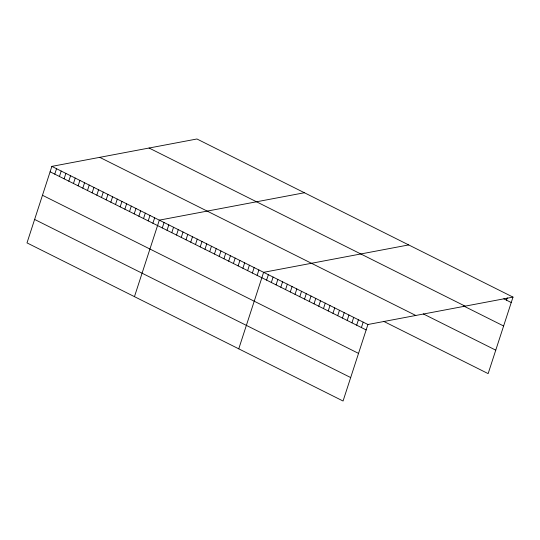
<?xml version="1.0" encoding="UTF-8"?>
<svg xmlns="http://www.w3.org/2000/svg" width="540" height="540" viewBox="0 0 540 540"><rect width="100%" height="100%" fill="white"/><g stroke="black" fill="none" stroke-linecap="round" stroke-linejoin="round"><path stroke-width="0.81" d="M513 297.108L196.945 138.983L51.86 166.381L27 242.892L343.055 401.018L367.916 324.506L513 297.108L488.14 373.619L383.846 321.435M54.77 174.143L56.531 168.716M59.441 176.479L61.202 171.059M64.112 178.814L65.873 173.394M68.789 181.157L70.551 175.73M73.46 183.492L75.222 178.065M78.131 185.828L79.893 180.407M82.802 188.17L84.564 182.743M87.473 190.505L89.235 185.078M92.144 192.841L93.906 187.421M96.822 195.176L98.584 189.756M101.493 197.519L103.255 192.091M106.164 199.854L107.926 194.434M110.835 202.19L112.597 196.769M115.506 204.532L117.268 199.105M120.177 206.867L121.939 201.44M124.848 209.203L126.617 203.782M129.526 211.545L131.288 206.118M134.197 213.881L135.958 208.454M138.868 216.216L140.63 210.796M143.539 218.552L145.3 213.131M148.21 220.894L149.972 215.467M152.881 223.229L154.649 217.809M134.46 296.656L159.32 220.144L304.405 192.746M162.297 227.941L164.059 222.514M167.036 230.31L168.797 224.89M171.781 232.686L173.543 227.259M176.519 235.055L178.281 229.628M181.258 237.425L183.019 232.004M186.003 239.8L187.765 234.374M190.742 242.17L192.503 236.75M195.48 244.539L197.242 239.119M200.225 246.915L201.987 241.488M204.964 249.284L206.726 243.864M209.702 251.66L211.464 246.233M214.448 254.03L216.209 248.609M219.186 256.399L220.948 250.979M223.925 258.775L225.686 253.348M228.67 261.144L230.431 255.724M233.408 263.52L235.17 258.093M238.147 265.889L239.909 260.462M242.892 268.259L244.654 262.838M247.631 270.635L249.392 265.207M252.369 273.004L254.138 267.584M257.114 275.38L258.876 269.953M238.754 348.833L263.615 272.322L408.699 244.924M266.591 280.118L268.36 274.698M271.337 282.494L273.098 277.067M276.075 284.863L277.837 279.443M280.814 287.233L282.582 281.812M285.559 289.609L287.321 284.182M290.297 291.978L292.059 286.558M295.043 294.354L296.804 288.927M299.781 296.723L301.543 291.303M304.519 299.093L306.281 293.672M309.265 301.469L311.026 296.041M314.003 303.838L315.765 298.418M318.742 306.214L320.504 300.787M323.487 308.583L325.249 303.156M328.226 310.952L329.987 305.532M332.964 313.328L334.726 307.901M337.709 315.697L339.471 310.277M342.448 318.074L344.21 312.647M347.186 320.443L348.948 315.016M351.932 322.812L353.693 317.392M356.67 325.188L358.432 319.761M361.409 327.557L363.17 322.137M506.5 300.159L507.249 297.837M503.786 298.802L511.238 302.535M149.067 148.021L465.122 306.153M463.658 305.998L503.618 325.991M423.293 313.902L495.761 350.163M99.738 157.343L415.793 315.468M51.86 166.381L367.916 324.506M50.099 171.801L366.154 329.933M42.478 195.264L358.526 353.389M34.621 219.436L350.676 377.561"/></g></svg>
